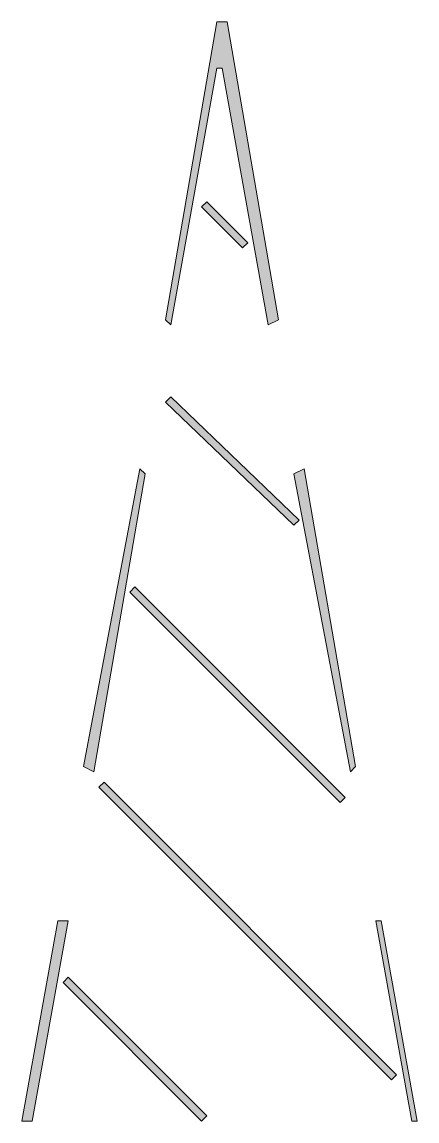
# Model space of a CAD drawing. Header units: metres. Extents: x 153 to 245, y 13 to 270.
import ezdxf

# ---------------------------------------------------------------- set-up
doc = ezdxf.new("R2010")
doc.units = ezdxf.units.M
doc.layers.add('FILL_WHITE_FFFFFF', color=7, linetype='Continuous', true_color=0xffffff)

msp = doc.modelspace()

# ---------------------------------------------------------------- hatches: boundary and pattern name
at = {"layer": 'FILL_WHITE_FFFFFF', "true_color": 0xffffff}
h = msp.add_hatch(color=7, dxfattribs=at)
h.dxf.hatch_style = 1
h.paths.add_polyline_path([(199.65, 258.75), (198.45, 258.75), (187.65, 198.75), (186.45, 199.95), (198.45, 269.55), (200.85, 269.55), (212.85, 199.95), (210.45, 198.75), (199.65, 258.75)])
h = msp.add_hatch(color=7, dxfattribs=at)
h.dxf.hatch_style = 1
h.paths.add_polyline_path([(196.05, 227.55), (205.65, 217.95), (204.45, 216.75), (194.85, 226.35), (196.05, 227.55)])
h = msp.add_hatch(color=7, dxfattribs=at)
h.dxf.hatch_style = 1
h.paths.add_polyline_path([(187.65, 181.95), (217.65, 153.15), (216.45, 151.95), (186.45, 180.75), (187.65, 181.95)])
h = msp.add_hatch(color=7, dxfattribs=at)
h.dxf.hatch_style = 1
h.paths.add_polyline_path([(181.65, 163.95), (169.65, 94.35), (167.25, 95.55), (180.45, 165.15), (181.65, 163.95)])
h = msp.add_hatch(color=7, dxfattribs=at)
h.dxf.hatch_style = 1
h.paths.add_polyline_path([(230.85, 95.55), (229.65, 94.35), (216.45, 163.95), (218.85, 165.15), (230.85, 95.55)])
h = msp.add_hatch(color=7, dxfattribs=at)
h.dxf.hatch_style = 1
h.paths.add_polyline_path([(179.25, 137.55), (228.45, 88.35), (227.25, 87.15), (178.05, 136.35), (179.25, 137.55)])
h = msp.add_hatch(color=7, dxfattribs=at)
h.dxf.hatch_style = 1
h.paths.add_polyline_path([(172.05, 91.95), (240.45, 23.55), (239.25, 22.35), (170.85, 90.75), (172.05, 91.95)])
h = msp.add_hatch(color=7, dxfattribs=at)
h.dxf.hatch_style = 1
h.paths.add_polyline_path([(155.25, 12.75), (152.85, 12.75), (161.25, 59.55), (163.65, 59.55), (155.25, 12.75)])
h = msp.add_hatch(color=7, dxfattribs=at)
h.dxf.hatch_style = 1
h.paths.add_polyline_path([(236.85, 59.55), (245.25, 12.75), (244.05, 12.75), (235.65, 59.55), (236.85, 59.55)])
h = msp.add_hatch(color=7, dxfattribs=at)
h.dxf.hatch_style = 1
h.paths.add_polyline_path([(163.65, 46.35), (196.05, 13.95), (194.85, 12.75), (162.45, 45.15), (163.65, 46.35)])

# ---------------------------------------------------------------- linework, layer by layer
at = {"layer": 'FILL_WHITE_FFFFFF', "lineweight": 0, "true_color": 0xffffff}
for points in [[(199.65, 258.75), (198.45, 258.75), (187.65, 198.75), (186.45, 199.95), (198.45, 269.55), (200.85, 269.55), (212.85, 199.95), (210.45, 198.75)], [(196.05, 227.55), (205.65, 217.95), (204.45, 216.75), (194.85, 226.35)], [(187.65, 181.95), (217.65, 153.15), (216.45, 151.95), (186.45, 180.75)], [(181.65, 163.95), (169.65, 94.35), (167.25, 95.55), (180.45, 165.15)], [(230.85, 95.55), (229.65, 94.35), (216.45, 163.95), (218.85, 165.15)], [(179.25, 137.55), (228.45, 88.35), (227.25, 87.15), (178.05, 136.35)], [(172.05, 91.95), (240.45, 23.55), (239.25, 22.35), (170.85, 90.75)], [(155.25, 12.75), (152.85, 12.75), (161.25, 59.55), (163.65, 59.55)], [(236.85, 59.55), (245.25, 12.75), (244.05, 12.75), (235.65, 59.55)], [(163.65, 46.35), (196.05, 13.95), (194.85, 12.75), (162.45, 45.15)]]:
    msp.add_lwpolyline(points, close=True, dxfattribs=at)

doc.saveas('drawing.dxf')
